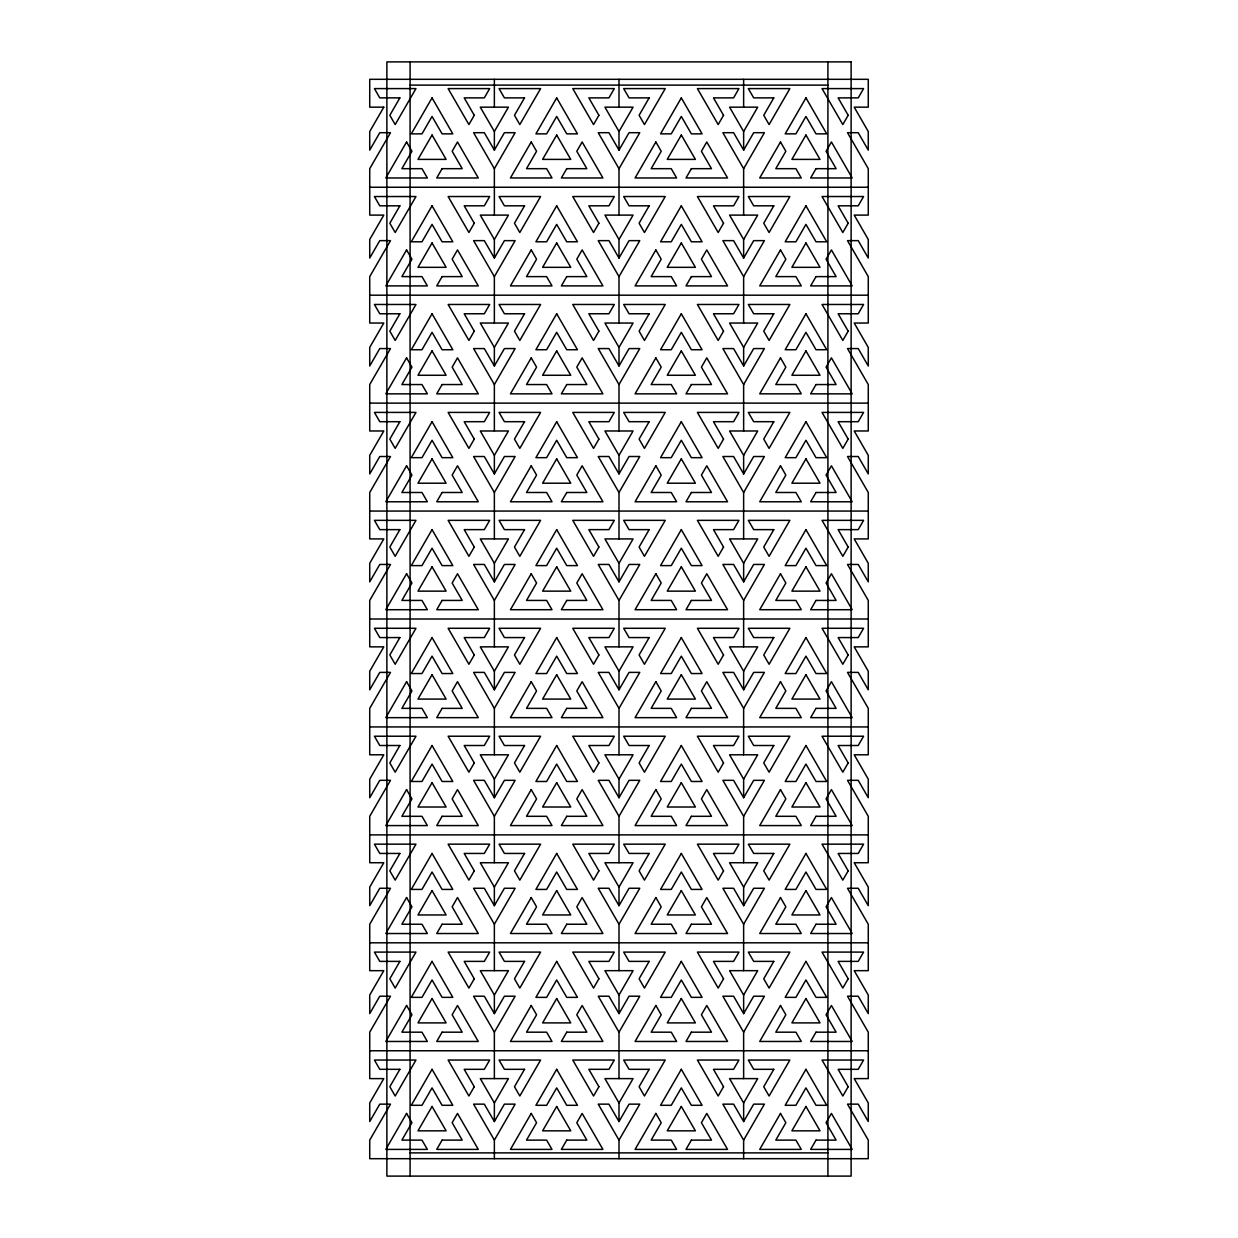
<?xml version="1.0" encoding="UTF-8"?>
<svg xmlns="http://www.w3.org/2000/svg" width="1238" height="1238" viewBox="0 0 1238 1238"><rect width="100%" height="100%" fill="white"/><g stroke="black" fill="none" stroke-linecap="round" stroke-linejoin="round"><path stroke-width="1.5" d="M494.364 131.537L508.431 107.164L480.298 107.164L494.364 131.537L494.364 150.108L484.306 132.698L473.597 132.698L494.364 168.678L494.364 215.103M494.364 150.108L504.408 132.698L515.132 132.698L494.364 168.678M494.364 239.476L508.431 215.103L480.298 215.103L494.364 239.476L494.364 258.046L484.306 240.636L473.597 240.636L494.364 276.616L494.364 323.041M494.364 258.046L504.408 240.636L515.132 240.636L494.364 276.616M494.364 347.414L508.431 323.041L480.298 323.041L494.364 347.414L494.364 365.984L484.306 348.574L473.597 348.574L494.364 384.554L494.364 430.979M619 131.537L633.067 107.164L604.933 107.164L619 131.537L619 150.108L608.941 132.698L598.233 132.698L619 168.678L619 215.103M494.364 365.984L504.408 348.574L515.132 348.574L494.364 384.554M619 150.108L629.059 132.698L639.767 132.698L619 168.678M494.364 455.352L508.431 430.979L480.298 430.979L494.364 455.352L494.364 473.922L484.306 456.513L473.597 456.513L494.364 492.492L494.364 538.917M619 239.476L633.067 215.103L604.933 215.103L619 239.476L619 258.046L608.941 240.636L598.233 240.636L619 276.616L619 323.041M494.364 473.922L504.408 456.513L515.132 456.513L494.364 492.492M619 258.046L629.059 240.636L639.767 240.636L619 276.616M494.364 563.29L508.431 538.917L480.298 538.917L494.364 563.29L494.364 581.86L484.306 564.451L473.597 564.451L494.364 600.43L494.364 646.855M619 347.414L633.067 323.041L604.933 323.041L619 347.414L619 365.984L608.941 348.574L598.233 348.574L619 384.554L619 430.979M743.636 131.537L757.702 107.164L729.569 107.164L743.636 131.537L743.636 150.108L733.592 132.698L722.868 132.698L743.636 168.678L743.636 215.103M494.364 581.86L504.408 564.451L515.132 564.451L494.364 600.43M619 365.984L629.059 348.574L639.767 348.574L619 384.554M743.636 150.108L753.694 132.698L764.403 132.698L743.636 168.678M494.364 671.228L508.431 646.855L480.298 646.855L494.364 671.228L494.364 689.798L484.306 672.389L473.597 672.389L494.364 708.368L494.364 754.793M619 455.352L633.067 430.979L604.933 430.979L619 455.352L619 473.922L608.941 456.513L598.233 456.513L619 492.492L619 538.917M743.636 239.476L757.702 215.103L729.569 215.103L743.636 239.476L743.636 258.046L733.592 240.636L722.868 240.636L743.636 276.616L743.636 323.041M494.364 689.798L504.408 672.389L515.132 672.389L494.364 708.368M619 473.922L629.059 456.513L639.767 456.513L619 492.492M743.636 258.046L753.694 240.636L764.403 240.636L743.636 276.616M494.364 779.166L508.431 754.793L480.298 754.793L494.364 779.166L494.364 797.736L484.306 780.327L473.597 780.327L494.364 816.306L494.364 862.731M619 563.29L633.067 538.917L604.933 538.917L619 563.29L619 581.86L608.941 564.451L598.233 564.451L619 600.43L619 646.855M743.636 347.414L757.702 323.041L729.569 323.041L743.636 347.414L743.636 365.984L733.592 348.574L722.868 348.574L743.636 384.554L743.636 430.979M494.364 797.736L504.408 780.327L515.132 780.327L494.364 816.306M619 581.86L629.059 564.451L639.767 564.451L619 600.43M743.636 365.984L753.694 348.574L764.403 348.574L743.636 384.554M494.364 887.104L508.431 862.731L480.298 862.731L494.364 887.104L494.364 905.674L484.306 888.265L473.597 888.265L494.364 924.244L494.364 970.669M619 671.228L633.067 646.855L604.933 646.855L619 671.228L619 689.798L608.941 672.389L598.233 672.389L619 708.368L619 754.793M743.636 455.352L757.702 430.979L729.569 430.979L743.636 455.352L743.636 473.922L733.592 456.513L722.868 456.513L743.636 492.492L743.636 538.917M494.364 905.674L504.408 888.265L515.132 888.265L494.364 924.244M619 689.798L629.059 672.389L639.767 672.389L619 708.368M743.636 473.922L753.694 456.513L764.403 456.513L743.636 492.492M494.364 995.043L508.431 970.669L480.298 970.669L494.364 995.043L494.364 1013.613L484.306 996.203L473.597 996.203L494.364 1032.183L494.364 1078.608M619 779.166L633.067 754.793L604.933 754.793L619 779.166L619 797.736L608.941 780.327L598.233 780.327L619 816.306L619 862.731M743.636 563.29L757.702 538.917L729.569 538.917L743.636 563.29L743.636 581.86L733.592 564.451L722.868 564.451L743.636 600.43L743.636 646.855M494.364 1013.613L504.408 996.203L515.132 996.203L494.364 1032.183M619 797.736L629.059 780.327L639.767 780.327L619 816.306M743.636 581.86L753.694 564.451L764.403 564.451L743.636 600.43M494.364 1102.981L508.431 1078.608L480.298 1078.608L494.364 1102.981L494.364 1121.551L484.306 1104.141L473.597 1104.141L494.364 1140.121L494.364 1158.691M619 887.104L633.067 862.731L604.933 862.731L619 887.104L619 905.674L608.941 888.265L598.233 888.265L619 924.244L619 970.669M743.636 671.228L757.702 646.855L729.569 646.855L743.636 671.228L743.636 689.798L733.592 672.389L722.868 672.389L743.636 708.368L743.636 754.793M494.364 1121.551L504.408 1104.141L515.132 1104.141L494.364 1140.121M619 905.674L629.059 888.265L639.767 888.265L619 924.244M743.636 689.798L753.694 672.389L764.403 672.389L743.636 708.368M619 995.043L633.067 970.669L604.933 970.669L619 995.043L619 1013.613L608.941 996.203L598.233 996.203L619 1032.183L619 1078.608M743.636 779.166L757.702 754.793L729.569 754.793L743.636 779.166L743.636 797.736L733.592 780.327L722.868 780.327L743.636 816.306L743.636 862.731M619 1013.613L629.059 996.203L639.767 996.203L619 1032.183M743.636 797.736L753.694 780.327L764.403 780.327L743.636 816.306M619 1102.981L633.067 1078.608L604.933 1078.608L619 1102.981L619 1121.551L608.941 1104.141L598.233 1104.141L619 1140.121L619 1158.691M743.636 887.104L757.702 862.731L729.569 862.731L743.636 887.104L743.636 905.674L733.592 888.265L722.868 888.265L743.636 924.244L743.636 970.669M619 1121.551L629.059 1104.141L639.767 1104.141L619 1140.121M743.636 905.674L753.694 888.265L764.403 888.265L743.636 924.244M743.636 995.043L757.702 970.669L729.569 970.669L743.636 995.043L743.636 1013.613L733.592 996.203L722.868 996.203L743.636 1032.183L743.636 1078.608M743.636 1013.613L753.694 996.203L764.403 996.203L743.636 1032.183M743.636 1102.981L757.702 1078.608L729.569 1078.608L743.636 1102.981L743.636 1121.551L733.592 1104.141L722.868 1104.141L743.636 1140.121L743.636 1158.691M743.636 1121.551L753.694 1104.141L764.403 1104.141L743.636 1140.121M410.088 85.113L827.913 85.113M369.729 187.248L868.271 187.248M369.729 295.186L868.271 295.186M369.729 403.124L868.271 403.124M369.729 511.062L868.271 511.062M369.729 619L868.271 619M369.729 726.938L868.271 726.938M369.729 834.876L868.271 834.876M369.729 942.814L868.271 942.814M369.729 1050.753L868.271 1050.753M410.088 1152.888L827.913 1152.888M827.913 61.9L827.913 1176.1M743.636 79.309L743.636 107.164M619 79.309L619 107.164M494.364 79.309L494.364 107.164M410.088 61.9L410.088 1176.1M383.795 107.164L369.729 131.537L369.729 150.108L379.772 132.698L390.496 132.698L369.729 168.678L369.729 215.103L383.795 215.103L369.729 239.476L369.729 258.046L379.772 240.636L390.496 240.636L369.729 276.616L369.729 323.041L383.795 323.041L369.729 347.414L369.729 365.984L379.772 348.574L390.496 348.574L369.729 384.554L369.729 430.979L383.795 430.979L369.729 455.352L369.729 473.922L379.772 456.513L390.496 456.513L369.729 492.492L369.729 538.917L383.795 538.917L369.729 563.29L369.729 581.86L379.772 564.451L390.496 564.451L369.729 600.43L369.729 646.855L383.795 646.855L369.729 671.228L369.729 689.798L379.772 672.389L390.496 672.389L369.729 708.368L369.729 754.793L383.795 754.793L369.729 779.166L369.729 797.736L379.772 780.327L390.496 780.327L369.729 816.306L369.729 862.731L383.795 862.731L369.729 887.104L369.729 905.674L379.772 888.265L390.496 888.265L369.729 924.244L369.729 970.669L383.795 970.669L369.729 995.043L369.729 1013.613L379.772 996.203L390.496 996.203L369.729 1032.183L369.729 1078.608L383.795 1078.608L369.729 1102.981L369.729 1121.551L379.772 1104.141L390.496 1104.141L369.729 1140.121L369.729 1158.691L868.271 1158.691L868.271 1140.121L847.504 1104.141L858.228 1104.141L868.271 1121.551L868.271 1102.981L854.205 1078.608L868.271 1078.608L868.271 1032.183L847.504 996.203L858.228 996.203L868.271 1013.613L868.271 995.043L854.205 970.669L868.271 970.669L868.271 924.244L847.504 888.265L858.228 888.265L868.271 905.674L868.271 887.104L854.205 862.731L868.271 862.731L868.271 816.306L847.504 780.327L858.228 780.327L868.271 797.736L868.271 779.166L854.205 754.793L868.271 754.793L868.271 708.368L847.504 672.389L858.228 672.389L868.271 689.798L868.271 671.228L854.205 646.855L868.271 646.855L868.271 600.43L847.504 564.451L858.228 564.451L868.271 581.86L868.271 563.29L854.205 538.917L868.271 538.917L868.271 492.492L847.504 456.513L858.228 456.513L868.271 473.922L868.271 455.352L854.205 430.979L868.271 430.979L868.271 384.554L847.504 348.574L858.228 348.574L868.271 365.984L868.271 347.414L854.205 323.041L868.271 323.041L868.271 276.616L847.504 240.636L858.228 240.636L868.271 258.046L868.271 239.476L854.205 215.103L868.271 215.103L868.271 168.678L847.504 132.698L858.228 132.698L868.271 150.108L868.271 131.537L854.205 107.164L868.271 107.164L868.271 79.309L369.729 79.309L369.729 107.164L383.795 107.164M399.874 97.879L389.831 115.289L395.185 124.574L415.968 88.594L374.418 88.594L379.772 97.879L399.874 97.879M406.575 141.983L385.807 177.963L427.358 177.963L421.988 168.678L401.886 168.678L411.945 151.268L406.575 141.983M432.047 97.879L411.279 133.859L421.988 133.859L432.047 116.449L442.09 133.859L452.814 133.859L432.047 97.879M432.047 135.019L417.98 159.393L446.113 159.393L432.047 135.019M399.874 205.818L389.831 223.227L395.185 232.512L415.968 196.532L374.418 196.532L379.772 205.818L399.874 205.818M442.09 168.678L436.735 177.963L478.286 177.963L457.503 141.983L452.149 151.268L462.207 168.678L442.09 168.678M474.262 115.289L468.908 124.574L448.125 88.594L489.675 88.594L484.306 97.879L464.204 97.879L474.262 115.289M406.575 249.921L385.807 285.901L427.358 285.901L421.988 276.616L401.886 276.616L411.945 259.206L406.575 249.921M432.047 205.818L411.279 241.797L421.988 241.797L432.047 224.388L442.09 241.797L452.814 241.797L432.047 205.818M432.047 242.958L417.98 267.331L446.113 267.331L432.047 242.958M399.874 313.756L389.831 331.165L395.185 340.45L415.968 304.471L374.418 304.471L379.772 313.756L399.874 313.756M524.525 97.879L514.466 115.289L519.821 124.574L540.604 88.594L499.053 88.594L504.408 97.879L524.525 97.879M442.09 276.616L436.735 285.901L478.286 285.901L457.503 249.921L452.149 259.206L462.207 276.616L442.09 276.616M474.262 223.227L468.908 232.512L448.125 196.532L489.675 196.532L484.306 205.818L464.204 205.818L474.262 223.227M406.575 357.859L385.807 393.839L427.358 393.839L421.988 384.554L401.886 384.554L411.945 367.144L406.575 357.859M432.047 313.756L411.279 349.735L421.988 349.735L432.047 332.326L442.09 349.735L452.814 349.735L432.047 313.756M531.226 141.983L510.443 177.963L551.993 177.963L546.623 168.678L526.521 168.678L536.58 151.268L531.226 141.983M556.682 97.879L535.915 133.859L546.623 133.859L556.682 116.449L566.741 133.859L577.45 133.859L556.682 97.879M432.047 350.896L417.98 375.269L446.113 375.269L432.047 350.896M556.682 135.019L542.615 159.393L570.749 159.393L556.682 135.019M399.874 421.694L389.831 439.103L395.185 448.388L415.968 412.409L374.418 412.409L379.772 421.694L399.874 421.694M524.525 205.818L514.466 223.227L519.821 232.512L540.604 196.532L499.053 196.532L504.408 205.818L524.525 205.818M442.09 384.554L436.735 393.839L478.286 393.839L457.503 357.859L452.149 367.144L462.207 384.554L442.09 384.554M566.741 168.678L561.371 177.963L602.921 177.963L582.139 141.983L576.784 151.268L586.843 168.678L566.741 168.678M474.262 331.165L468.908 340.45L448.125 304.471L489.675 304.471L484.306 313.756L464.204 313.756L474.262 331.165M598.898 115.289L593.544 124.574L572.761 88.594L614.311 88.594L608.941 97.879L588.839 97.879L598.898 115.289M406.575 465.798L385.807 501.777L427.358 501.777L421.988 492.492L401.886 492.492L411.945 475.083L406.575 465.798M432.047 421.694L411.279 457.673L421.988 457.673L432.047 440.264L442.09 457.673L452.814 457.673L432.047 421.694M531.226 249.921L510.443 285.901L551.993 285.901L546.623 276.616L526.521 276.616L536.58 259.206L531.226 249.921M556.682 205.818L535.915 241.797L546.623 241.797L556.682 224.388L566.741 241.797L577.45 241.797L556.682 205.818M432.047 458.834L417.98 483.207L446.113 483.207L432.047 458.834M556.682 242.958L542.615 267.331L570.749 267.331L556.682 242.958M399.874 529.632L389.831 547.041L395.185 556.326L415.968 520.347L374.418 520.347L379.772 529.632L399.874 529.632M524.525 313.756L514.466 331.165L519.821 340.45L540.604 304.471L499.053 304.471L504.408 313.756L524.525 313.756M649.161 97.879L639.102 115.289L644.456 124.574L665.239 88.594L623.689 88.594L629.059 97.879L649.161 97.879M442.09 492.492L436.735 501.777L478.286 501.777L457.503 465.798L452.149 475.083L462.207 492.492L442.09 492.492M566.741 276.616L561.371 285.901L602.921 285.901L582.139 249.921L576.784 259.206L586.843 276.616L566.741 276.616M474.262 439.103L468.908 448.388L448.125 412.409L489.675 412.409L484.306 421.694L464.204 421.694L474.262 439.103M598.898 223.227L593.544 232.512L572.761 196.532L614.311 196.532L608.941 205.818L588.839 205.818L598.898 223.227M406.575 573.736L385.807 609.715L427.358 609.715L421.988 600.43L401.886 600.43L411.945 583.021L406.575 573.736M432.047 529.632L411.279 565.611L421.988 565.611L432.047 548.202L442.09 565.611L452.814 565.611L432.047 529.632M531.226 357.859L510.443 393.839L551.993 393.839L546.623 384.554L526.521 384.554L536.58 367.144L531.226 357.859M556.682 313.756L535.915 349.735L546.623 349.735L556.682 332.326L566.741 349.735L577.45 349.735L556.682 313.756M655.861 141.983L635.079 177.963L676.629 177.963L671.259 168.678L651.157 168.678L661.216 151.268L655.861 141.983M681.318 97.879L660.55 133.859L671.259 133.859L681.318 116.449L691.377 133.859L702.085 133.859L681.318 97.879M432.047 566.772L417.98 591.145L446.113 591.145L432.047 566.772M556.682 350.896L542.615 375.269L570.749 375.269L556.682 350.896M681.318 135.019L667.251 159.393L695.385 159.393L681.318 135.019M399.874 637.57L389.831 654.979L395.185 664.264L415.968 628.285L374.418 628.285L379.772 637.57L399.874 637.57M524.525 421.694L514.466 439.103L519.821 448.388L540.604 412.409L499.053 412.409L504.408 421.694L524.525 421.694M649.161 205.818L639.102 223.227L644.456 232.512L665.239 196.532L623.689 196.532L629.059 205.818L649.161 205.818M442.09 600.43L436.735 609.715L478.286 609.715L457.503 573.736L452.149 583.021L462.207 600.43L442.09 600.43M566.741 384.554L561.371 393.839L602.921 393.839L582.139 357.859L576.784 367.144L586.843 384.554L566.741 384.554M691.377 168.678L686.007 177.963L727.557 177.963L706.774 141.983L701.42 151.268L711.479 168.678L691.377 168.678M474.262 547.041L468.908 556.326L448.125 520.347L489.675 520.347L484.306 529.632L464.204 529.632L474.262 547.041M598.898 331.165L593.544 340.45L572.761 304.471L614.311 304.471L608.941 313.756L588.839 313.756L598.898 331.165M723.534 115.289L718.179 124.574L697.396 88.594L738.947 88.594L733.592 97.879L713.475 97.879L723.534 115.289M406.575 681.674L385.807 717.653L427.358 717.653L421.988 708.368L401.886 708.368L411.945 690.959L406.575 681.674M432.047 637.57L411.279 673.549L421.988 673.549L432.047 656.14L442.09 673.549L452.814 673.549L432.047 637.57M531.226 465.798L510.443 501.777L551.993 501.777L546.623 492.492L526.521 492.492L536.58 475.083L531.226 465.798M556.682 421.694L535.915 457.673L546.623 457.673L556.682 440.264L566.741 457.673L577.45 457.673L556.682 421.694M655.861 249.921L635.079 285.901L676.629 285.901L671.259 276.616L651.157 276.616L661.216 259.206L655.861 249.921M681.318 205.818L660.55 241.797L671.259 241.797L681.318 224.388L691.377 241.797L702.085 241.797L681.318 205.818M432.047 674.71L417.98 699.083L446.113 699.083L432.047 674.71M556.682 458.834L542.615 483.207L570.749 483.207L556.682 458.834M681.318 242.958L667.251 267.331L695.385 267.331L681.318 242.958M399.874 745.508L389.831 762.918L395.185 772.203L415.968 736.223L374.418 736.223L379.772 745.508L399.874 745.508M524.525 529.632L514.466 547.041L519.821 556.326L540.604 520.347L499.053 520.347L504.408 529.632L524.525 529.632M649.161 313.756L639.102 331.165L644.456 340.45L665.239 304.471L623.689 304.471L629.059 313.756L649.161 313.756M773.796 97.879L763.738 115.289L769.092 124.574L789.875 88.594L748.325 88.594L753.694 97.879L773.796 97.879M442.09 708.368L436.735 717.653L478.286 717.653L457.503 681.674L452.149 690.959L462.207 708.368L442.09 708.368M566.741 492.492L561.371 501.777L602.921 501.777L582.139 465.798L576.784 475.083L586.843 492.492L566.741 492.492M691.377 276.616L686.007 285.901L727.557 285.901L706.774 249.921L701.42 259.206L711.479 276.616L691.377 276.616M474.262 654.979L468.908 664.264L448.125 628.285L489.675 628.285L484.306 637.57L464.204 637.57L474.262 654.979M598.898 439.103L593.544 448.388L572.761 412.409L614.311 412.409L608.941 421.694L588.839 421.694L598.898 439.103M723.534 223.227L718.179 232.512L697.396 196.532L738.947 196.532L733.592 205.818L713.475 205.818L723.534 223.227M406.575 789.612L385.807 825.591L427.358 825.591L421.988 816.306L401.886 816.306L411.945 798.897L406.575 789.612M432.047 745.508L411.279 781.488L421.988 781.488L432.047 764.078L442.09 781.488L452.814 781.488L432.047 745.508M531.226 573.736L510.443 609.715L551.993 609.715L546.623 600.43L526.521 600.43L536.58 583.021L531.226 573.736M556.682 529.632L535.915 565.611L546.623 565.611L556.682 548.202L566.741 565.611L577.45 565.611L556.682 529.632M655.861 357.859L635.079 393.839L676.629 393.839L671.259 384.554L651.157 384.554L661.216 367.144L655.861 357.859M681.318 313.756L660.55 349.735L671.259 349.735L681.318 332.326L691.377 349.735L702.085 349.735L681.318 313.756M780.497 141.983L759.714 177.963L801.265 177.963L795.91 168.678L775.793 168.678L785.851 151.268L780.497 141.983M805.953 97.879L785.186 133.859L795.91 133.859L805.953 116.449L816.012 133.859L826.721 133.859L805.953 97.879M432.047 782.648L417.98 807.021L446.113 807.021L432.047 782.648M556.682 566.772L542.615 591.145L570.749 591.145L556.682 566.772M681.318 350.896L667.251 375.269L695.385 375.269L681.318 350.896M805.953 135.019L791.887 159.393L820.02 159.393L805.953 135.019M399.874 853.446L389.831 870.856L395.185 880.141L415.968 844.161L374.418 844.161L379.772 853.446L399.874 853.446M524.525 637.57L514.466 654.979L519.821 664.264L540.604 628.285L499.053 628.285L504.408 637.57L524.525 637.57M649.161 421.694L639.102 439.103L644.456 448.388L665.239 412.409L623.689 412.409L629.059 421.694L649.161 421.694M773.796 205.818L763.738 223.227L769.092 232.512L789.875 196.532L748.325 196.532L753.694 205.818L773.796 205.818M442.09 816.306L436.735 825.591L478.286 825.591L457.503 789.612L452.149 798.897L462.207 816.306L442.09 816.306M566.741 600.43L561.371 609.715L602.921 609.715L582.139 573.736L576.784 583.021L586.843 600.43L566.741 600.43M691.377 384.554L686.007 393.839L727.557 393.839L706.774 357.859L701.42 367.144L711.479 384.554L691.377 384.554M816.012 168.678L810.642 177.963L852.193 177.963L831.425 141.983L826.055 151.268L836.114 168.678L816.012 168.678M474.262 762.918L468.908 772.203L448.125 736.223L489.675 736.223L484.306 745.508L464.204 745.508L474.262 762.918M598.898 547.041L593.544 556.326L572.761 520.347L614.311 520.347L608.941 529.632L588.839 529.632L598.898 547.041M723.534 331.165L718.179 340.45L697.396 304.471L738.947 304.471L733.592 313.756L713.475 313.756L723.534 331.165M848.169 115.289L842.815 124.574L822.032 88.594L863.582 88.594L858.228 97.879L838.126 97.879L848.169 115.289M406.575 897.55L385.807 933.529L427.358 933.529L421.988 924.244L401.886 924.244L411.945 906.835L406.575 897.55M432.047 853.446L411.279 889.426L421.988 889.426L432.047 872.016L442.09 889.426L452.814 889.426L432.047 853.446M531.226 681.674L510.443 717.653L551.993 717.653L546.623 708.368L526.521 708.368L536.58 690.959L531.226 681.674M556.682 637.57L535.915 673.549L546.623 673.549L556.682 656.14L566.741 673.549L577.45 673.549L556.682 637.57M655.861 465.798L635.079 501.777L676.629 501.777L671.259 492.492L651.157 492.492L661.216 475.083L655.861 465.798M681.318 421.694L660.55 457.673L671.259 457.673L681.318 440.264L691.377 457.673L702.085 457.673L681.318 421.694M780.497 249.921L759.714 285.901L801.265 285.901L795.91 276.616L775.793 276.616L785.851 259.206L780.497 249.921M805.953 205.818L785.186 241.797L795.91 241.797L805.953 224.388L816.012 241.797L826.721 241.797L805.953 205.818M432.047 890.586L417.98 914.959L446.113 914.959L432.047 890.586M556.682 674.71L542.615 699.083L570.749 699.083L556.682 674.71M681.318 458.834L667.251 483.207L695.385 483.207L681.318 458.834M805.953 242.958L791.887 267.331L820.02 267.331L805.953 242.958M399.874 961.384L389.831 978.794L395.185 988.079L415.968 952.099L374.418 952.099L379.772 961.384L399.874 961.384M524.525 745.508L514.466 762.918L519.821 772.203L540.604 736.223L499.053 736.223L504.408 745.508L524.525 745.508M649.161 529.632L639.102 547.041L644.456 556.326L665.239 520.347L623.689 520.347L629.059 529.632L649.161 529.632M773.796 313.756L763.738 331.165L769.092 340.45L789.875 304.471L748.325 304.471L753.694 313.756L773.796 313.756M442.09 924.244L436.735 933.529L478.286 933.529L457.503 897.55L452.149 906.835L462.207 924.244L442.09 924.244M566.741 708.368L561.371 717.653L602.921 717.653L582.139 681.674L576.784 690.959L586.843 708.368L566.741 708.368M691.377 492.492L686.007 501.777L727.557 501.777L706.774 465.798L701.42 475.083L711.479 492.492L691.377 492.492M816.012 276.616L810.642 285.901L852.193 285.901L831.425 249.921L826.055 259.206L836.114 276.616L816.012 276.616M474.262 870.856L468.908 880.141L448.125 844.161L489.675 844.161L484.306 853.446L464.204 853.446L474.262 870.856M598.898 654.979L593.544 664.264L572.761 628.285L614.311 628.285L608.941 637.57L588.839 637.57L598.898 654.979M723.534 439.103L718.179 448.388L697.396 412.409L738.947 412.409L733.592 421.694L713.475 421.694L723.534 439.103M848.169 223.227L842.815 232.512L822.032 196.532L863.582 196.532L858.228 205.818L838.126 205.818L848.169 223.227M406.575 1005.488L385.807 1041.467L427.358 1041.467L421.988 1032.183L401.886 1032.183L411.945 1014.773L406.575 1005.488M432.047 961.384L411.279 997.364L421.988 997.364L432.047 979.954L442.09 997.364L452.814 997.364L432.047 961.384M531.226 789.612L510.443 825.591L551.993 825.591L546.623 816.306L526.521 816.306L536.58 798.897L531.226 789.612M556.682 745.508L535.915 781.488L546.623 781.488L556.682 764.078L566.741 781.488L577.45 781.488L556.682 745.508M655.861 573.736L635.079 609.715L676.629 609.715L671.259 600.43L651.157 600.43L661.216 583.021L655.861 573.736M681.318 529.632L660.55 565.611L671.259 565.611L681.318 548.202L691.377 565.611L702.085 565.611L681.318 529.632M780.497 357.859L759.714 393.839L801.265 393.839L795.91 384.554L775.793 384.554L785.851 367.144L780.497 357.859M805.953 313.756L785.186 349.735L795.91 349.735L805.953 332.326L816.012 349.735L826.721 349.735L805.953 313.756M432.047 998.524L417.98 1022.898L446.113 1022.898L432.047 998.524M556.682 782.648L542.615 807.021L570.749 807.021L556.682 782.648M681.318 566.772L667.251 591.145L695.385 591.145L681.318 566.772M805.953 350.896L791.887 375.269L820.02 375.269L805.953 350.896M399.874 1069.322L389.831 1086.732L395.185 1096.017L415.968 1060.038L374.418 1060.038L379.772 1069.322L399.874 1069.322M524.525 853.446L514.466 870.856L519.821 880.141L540.604 844.161L499.053 844.161L504.408 853.446L524.525 853.446M649.161 637.57L639.102 654.979L644.456 664.264L665.239 628.285L623.689 628.285L629.059 637.57L649.161 637.57M773.796 421.694L763.738 439.103L769.092 448.388L789.875 412.409L748.325 412.409L753.694 421.694L773.796 421.694M442.09 1032.183L436.735 1041.467L478.286 1041.467L457.503 1005.488L452.149 1014.773L462.207 1032.183L442.09 1032.183M566.741 816.306L561.371 825.591L602.921 825.591L582.139 789.612L576.784 798.897L586.843 816.306L566.741 816.306M691.377 600.43L686.007 609.715L727.557 609.715L706.774 573.736L701.42 583.021L711.479 600.43L691.377 600.43M816.012 384.554L810.642 393.839L852.193 393.839L831.425 357.859L826.055 367.144L836.114 384.554L816.012 384.554M474.262 978.794L468.908 988.079L448.125 952.099L489.675 952.099L484.306 961.384L464.204 961.384L474.262 978.794M598.898 762.918L593.544 772.203L572.761 736.223L614.311 736.223L608.941 745.508L588.839 745.508L598.898 762.918M723.534 547.041L718.179 556.326L697.396 520.347L738.947 520.347L733.592 529.632L713.475 529.632L723.534 547.041M848.169 331.165L842.815 340.45L822.032 304.471L863.582 304.471L858.228 313.756L838.126 313.756L848.169 331.165M406.575 1113.426L385.807 1149.406L427.358 1149.406L421.988 1140.121L401.886 1140.121L411.945 1122.711L406.575 1113.426M432.047 1069.322L411.279 1105.302L421.988 1105.302L432.047 1087.893L442.09 1105.302L452.814 1105.302L432.047 1069.322M531.226 897.55L510.443 933.529L551.993 933.529L546.623 924.244L526.521 924.244L536.58 906.835L531.226 897.55M556.682 853.446L535.915 889.426L546.623 889.426L556.682 872.016L566.741 889.426L577.45 889.426L556.682 853.446M655.861 681.674L635.079 717.653L676.629 717.653L671.259 708.368L651.157 708.368L661.216 690.959L655.861 681.674M681.318 637.57L660.55 673.549L671.259 673.549L681.318 656.14L691.377 673.549L702.085 673.549L681.318 637.57M780.497 465.798L759.714 501.777L801.265 501.777L795.91 492.492L775.793 492.492L785.851 475.083L780.497 465.798M805.953 421.694L785.186 457.673L795.91 457.673L805.953 440.264L816.012 457.673L826.721 457.673L805.953 421.694M432.047 1106.463L417.98 1130.836L446.113 1130.836L432.047 1106.463M556.682 890.586L542.615 914.959L570.749 914.959L556.682 890.586M681.318 674.71L667.251 699.083L695.385 699.083L681.318 674.71M805.953 458.834L791.887 483.207L820.02 483.207L805.953 458.834M524.525 961.384L514.466 978.794L519.821 988.079L540.604 952.099L499.053 952.099L504.408 961.384L524.525 961.384M649.161 745.508L639.102 762.918L644.456 772.203L665.239 736.223L623.689 736.223L629.059 745.508L649.161 745.508M773.796 529.632L763.738 547.041L769.092 556.326L789.875 520.347L748.325 520.347L753.694 529.632L773.796 529.632M442.09 1140.121L436.735 1149.406L478.286 1149.406L457.503 1113.426L452.149 1122.711L462.207 1140.121L442.09 1140.121M566.741 924.244L561.371 933.529L602.921 933.529L582.139 897.55L576.784 906.835L586.843 924.244L566.741 924.244M691.377 708.368L686.007 717.653L727.557 717.653L706.774 681.674L701.42 690.959L711.479 708.368L691.377 708.368M816.012 492.492L810.642 501.777L852.193 501.777L831.425 465.798L826.055 475.083L836.114 492.492L816.012 492.492M474.262 1086.732L468.908 1096.017L448.125 1060.038L489.675 1060.038L484.306 1069.322L464.204 1069.322L474.262 1086.732M598.898 870.856L593.544 880.141L572.761 844.161L614.311 844.161L608.941 853.446L588.839 853.446L598.898 870.856M723.534 654.979L718.179 664.264L697.396 628.285L738.947 628.285L733.592 637.57L713.475 637.57L723.534 654.979M848.169 439.103L842.815 448.388L822.032 412.409L863.582 412.409L858.228 421.694L838.126 421.694L848.169 439.103M531.226 1005.488L510.443 1041.467L551.993 1041.467L546.623 1032.183L526.521 1032.183L536.58 1014.773L531.226 1005.488M556.682 961.384L535.915 997.364L546.623 997.364L556.682 979.954L566.741 997.364L577.45 997.364L556.682 961.384M655.861 789.612L635.079 825.591L676.629 825.591L671.259 816.306L651.157 816.306L661.216 798.897L655.861 789.612M681.318 745.508L660.55 781.488L671.259 781.488L681.318 764.078L691.377 781.488L702.085 781.488L681.318 745.508M780.497 573.736L759.714 609.715L801.265 609.715L795.91 600.43L775.793 600.43L785.851 583.021L780.497 573.736M805.953 529.632L785.186 565.611L795.91 565.611L805.953 548.202L816.012 565.611L826.721 565.611L805.953 529.632M556.682 998.524L542.615 1022.898L570.749 1022.898L556.682 998.524M681.318 782.648L667.251 807.021L695.385 807.021L681.318 782.648M805.953 566.772L791.887 591.145L820.02 591.145L805.953 566.772M524.525 1069.322L514.466 1086.732L519.821 1096.017L540.604 1060.038L499.053 1060.038L504.408 1069.322L524.525 1069.322M649.161 853.446L639.102 870.856L644.456 880.141L665.239 844.161L623.689 844.161L629.059 853.446L649.161 853.446M773.796 637.57L763.738 654.979L769.092 664.264L789.875 628.285L748.325 628.285L753.694 637.57L773.796 637.57M566.741 1032.183L561.371 1041.467L602.921 1041.467L582.139 1005.488L576.784 1014.773L586.843 1032.183L566.741 1032.183M691.377 816.306L686.007 825.591L727.557 825.591L706.774 789.612L701.42 798.897L711.479 816.306L691.377 816.306M816.012 600.43L810.642 609.715L852.193 609.715L831.425 573.736L826.055 583.021L836.114 600.43L816.012 600.43M598.898 978.794L593.544 988.079L572.761 952.099L614.311 952.099L608.941 961.384L588.839 961.384L598.898 978.794M723.534 762.918L718.179 772.203L697.396 736.223L738.947 736.223L733.592 745.508L713.475 745.508L723.534 762.918M848.169 547.041L842.815 556.326L822.032 520.347L863.582 520.347L858.228 529.632L838.126 529.632L848.169 547.041M531.226 1113.426L510.443 1149.406L551.993 1149.406L546.623 1140.121L526.521 1140.121L536.58 1122.711L531.226 1113.426M556.682 1069.322L535.915 1105.302L546.623 1105.302L556.682 1087.893L566.741 1105.302L577.45 1105.302L556.682 1069.322M655.861 897.55L635.079 933.529L676.629 933.529L671.259 924.244L651.157 924.244L661.216 906.835L655.861 897.55M681.318 853.446L660.55 889.426L671.259 889.426L681.318 872.016L691.377 889.426L702.085 889.426L681.318 853.446M780.497 681.674L759.714 717.653L801.265 717.653L795.91 708.368L775.793 708.368L785.851 690.959L780.497 681.674M805.953 637.57L785.186 673.549L795.91 673.549L805.953 656.14L816.012 673.549L826.721 673.549L805.953 637.57M556.682 1106.463L542.615 1130.836L570.749 1130.836L556.682 1106.463M681.318 890.586L667.251 914.959L695.385 914.959L681.318 890.586M805.953 674.71L791.887 699.083L820.02 699.083L805.953 674.71M649.161 961.384L639.102 978.794L644.456 988.079L665.239 952.099L623.689 952.099L629.059 961.384L649.161 961.384M773.796 745.508L763.738 762.918L769.092 772.203L789.875 736.223L748.325 736.223L753.694 745.508L773.796 745.508M566.741 1140.121L561.371 1149.406L602.921 1149.406L582.139 1113.426L576.784 1122.711L586.843 1140.121L566.741 1140.121M691.377 924.244L686.007 933.529L727.557 933.529L706.774 897.55L701.42 906.835L711.479 924.244L691.377 924.244M816.012 708.368L810.642 717.653L852.193 717.653L831.425 681.674L826.055 690.959L836.114 708.368L816.012 708.368M598.898 1086.732L593.544 1096.017L572.761 1060.038L614.311 1060.038L608.941 1069.322L588.839 1069.322L598.898 1086.732M723.534 870.856L718.179 880.141L697.396 844.161L738.947 844.161L733.592 853.446L713.475 853.446L723.534 870.856M848.169 654.979L842.815 664.264L822.032 628.285L863.582 628.285L858.228 637.57L838.126 637.57L848.169 654.979M655.861 1005.488L635.079 1041.467L676.629 1041.467L671.259 1032.183L651.157 1032.183L661.216 1014.773L655.861 1005.488M681.318 961.384L660.55 997.364L671.259 997.364L681.318 979.954L691.377 997.364L702.085 997.364L681.318 961.384M780.497 789.612L759.714 825.591L801.265 825.591L795.91 816.306L775.793 816.306L785.851 798.897L780.497 789.612M805.953 745.508L785.186 781.488L795.91 781.488L805.953 764.078L816.012 781.488L826.721 781.488L805.953 745.508M681.318 998.524L667.251 1022.898L695.385 1022.898L681.318 998.524M805.953 782.648L791.887 807.021L820.02 807.021L805.953 782.648M649.161 1069.322L639.102 1086.732L644.456 1096.017L665.239 1060.038L623.689 1060.038L629.059 1069.322L649.161 1069.322M773.796 853.446L763.738 870.856L769.092 880.141L789.875 844.161L748.325 844.161L753.694 853.446L773.796 853.446M691.377 1032.183L686.007 1041.467L727.557 1041.467L706.774 1005.488L701.42 1014.773L711.479 1032.183L691.377 1032.183M816.012 816.306L810.642 825.591L852.193 825.591L831.425 789.612L826.055 798.897L836.114 816.306L816.012 816.306M723.534 978.794L718.179 988.079L697.396 952.099L738.947 952.099L733.592 961.384L713.475 961.384L723.534 978.794M848.169 762.918L842.815 772.203L822.032 736.223L863.582 736.223L858.228 745.508L838.126 745.508L848.169 762.918M655.861 1113.426L635.079 1149.406L676.629 1149.406L671.259 1140.121L651.157 1140.121L661.216 1122.711L655.861 1113.426M681.318 1069.322L660.55 1105.302L671.259 1105.302L681.318 1087.893L691.377 1105.302L702.085 1105.302L681.318 1069.322M780.497 897.55L759.714 933.529L801.265 933.529L795.91 924.244L775.793 924.244L785.851 906.835L780.497 897.55M805.953 853.446L785.186 889.426L795.91 889.426L805.953 872.016L816.012 889.426L826.721 889.426L805.953 853.446M681.318 1106.463L667.251 1130.836L695.385 1130.836L681.318 1106.463M805.953 890.586L791.887 914.959L820.02 914.959L805.953 890.586M773.796 961.384L763.738 978.794L769.092 988.079L789.875 952.099L748.325 952.099L753.694 961.384L773.796 961.384M691.377 1140.121L686.007 1149.406L727.557 1149.406L706.774 1113.426L701.42 1122.711L711.479 1140.121L691.377 1140.121M816.012 924.244L810.642 933.529L852.193 933.529L831.425 897.55L826.055 906.835L836.114 924.244L816.012 924.244M723.534 1086.732L718.179 1096.017L697.396 1060.038L738.947 1060.038L733.592 1069.322L713.475 1069.322L723.534 1086.732M848.169 870.856L842.815 880.141L822.032 844.161L863.582 844.161L858.228 853.446L838.126 853.446L848.169 870.856M780.497 1005.488L759.714 1041.467L801.265 1041.467L795.91 1032.183L775.793 1032.183L785.851 1014.773L780.497 1005.488M805.953 961.384L785.186 997.364L795.91 997.364L805.953 979.954L816.012 997.364L826.721 997.364L805.953 961.384M805.953 998.524L791.887 1022.898L820.02 1022.898L805.953 998.524M773.796 1069.322L763.738 1086.732L769.092 1096.017L789.875 1060.038L748.325 1060.038L753.694 1069.322L773.796 1069.322M816.012 1032.183L810.642 1041.467L852.193 1041.467L831.425 1005.488L826.055 1014.773L836.114 1032.183L816.012 1032.183M848.169 978.794L842.815 988.079L822.032 952.099L863.582 952.099L858.228 961.384L838.126 961.384L848.169 978.794M780.497 1113.426L759.714 1149.406L801.265 1149.406L795.91 1140.121L775.793 1140.121L785.851 1122.711L780.497 1113.426M805.953 1069.322L785.186 1105.302L795.91 1105.302L805.953 1087.893L816.012 1105.302L826.721 1105.302L805.953 1069.322M805.953 1106.463L791.887 1130.836L820.02 1130.836L805.953 1106.463M816.012 1140.121L810.642 1149.406L852.193 1149.406L831.425 1113.426L826.055 1122.711L836.114 1140.121L816.012 1140.121M848.169 1086.732L842.815 1096.017L822.032 1060.038L863.582 1060.038L858.228 1069.322L838.126 1069.322L848.169 1086.732M851.125 61.9L386.875 61.9L386.875 1176.1L851.125 1176.1L851.125 61.9"/></g></svg>
